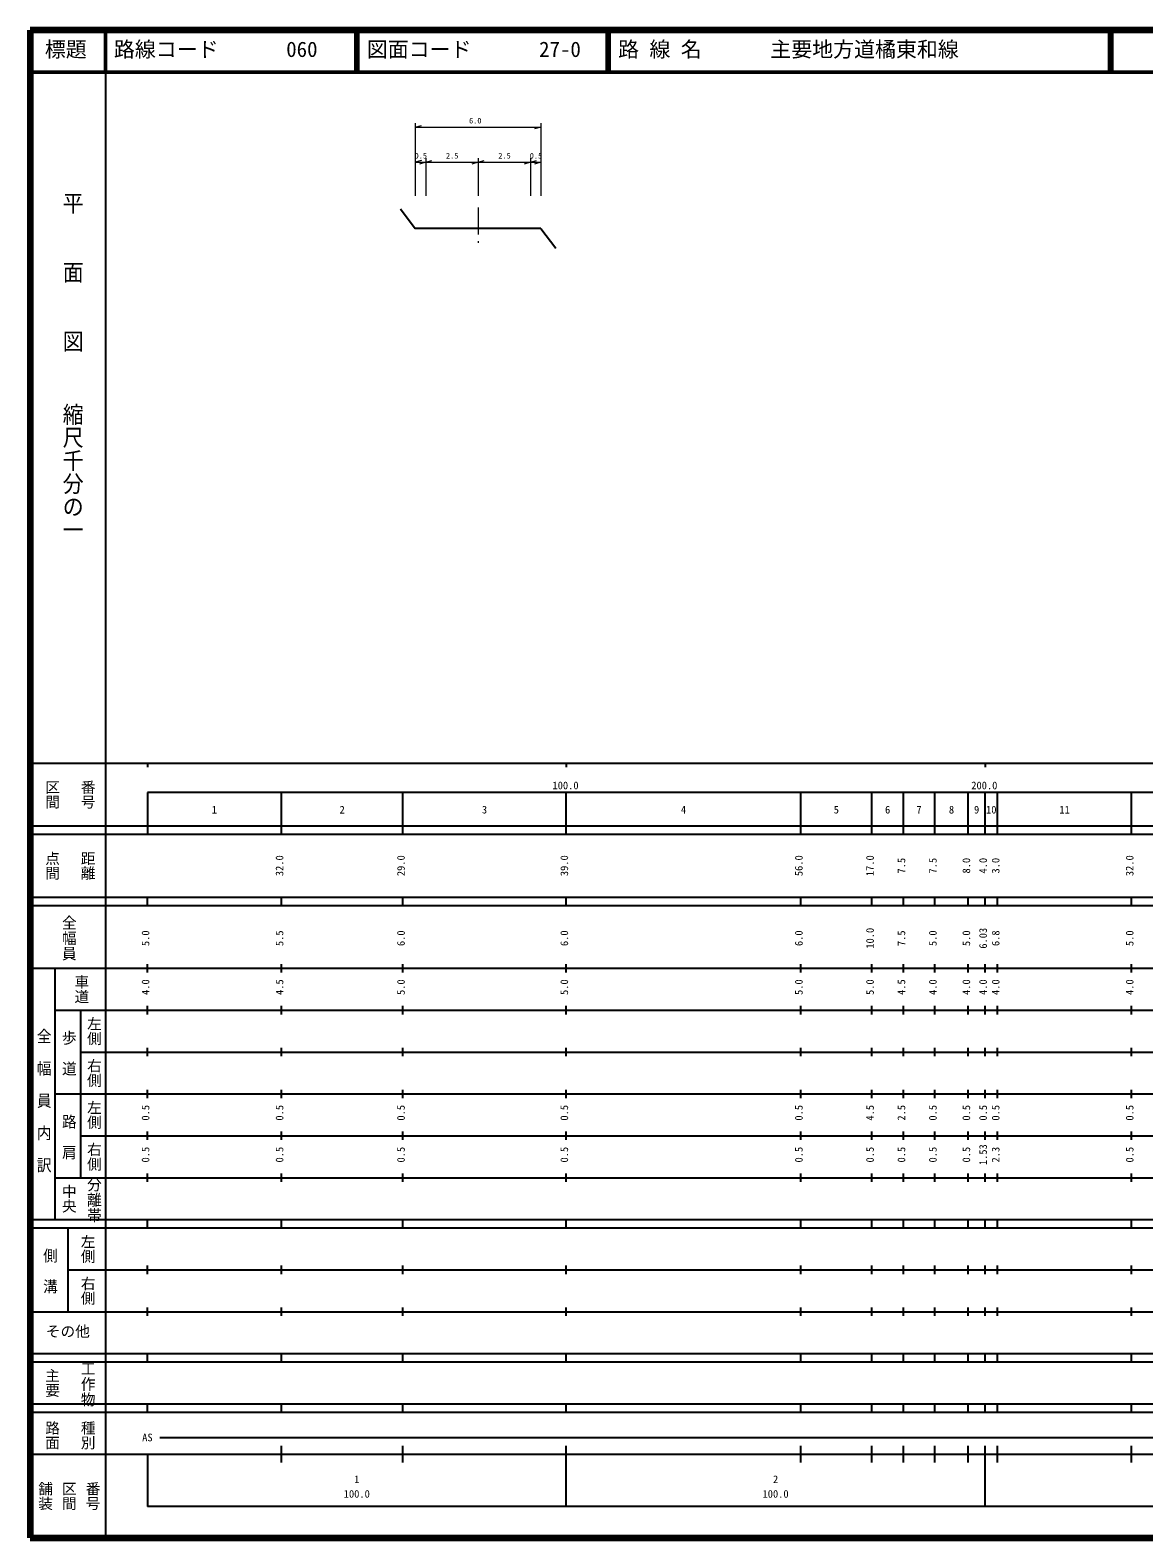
# Model space of a CAD drawing. Units: millimetres, scale not verified, with parts at other scales. Extents: x 40000 to 680000, y 20000 to 380000.
# Drawn here: x 40000 to 305928, y 20000 to 380000 of the extents above; entities that cross this region are included whole.
import ezdxf
from ezdxf.enums import TextEntityAlignment as Align

# ---------------------------------------------------------------- set-up
doc = ezdxf.new("R2010")
doc.units = ezdxf.units.MM
doc.header["$LTSCALE"] = 1000
doc.linetypes.add('USER2', pattern=[10, 6.4, -1.6, 0.4, -1.6])
for name, color, linetype, lineweight in [('M-BGD', 7, 'Continuous', 25), ('M-BMK', 2, 'USER2', 13), ('M-STR-HTXT', 7, 'Continuous', 13), ('M-TTL', 2, 'Continuous', 140), ('M-TTL-BAND', 7, 'Continuous', 25), ('M-TTL-LINE', 7, 'Continuous', 50)]:
    doc.layers.add(name, color=color, linetype=linetype, lineweight=lineweight)
doc.layers.add('M-TTL-TXT', color=7, linetype='Continuous')
doc.styles.add('@ＭＳ ゴシック', font='')
doc.styles.add('ＭＳ ゴシック', font='')
doc.styles.get('@ＭＳ ゴシック').set_extended_font_data('@MS Gothic')
doc.styles.get('ＭＳ ゴシック').set_extended_font_data('MS Gothic')

msp = doc.modelspace()

# ---------------------------------------------------------------- linework, layer by layer
at = {"layer": 'M-BGD'}
for p, q in [((128397, 337337), (131945, 332638)), ((161945, 332638), (165494, 327939))]:
    msp.add_line(p, q, dxfattribs=at)
msp.add_lwpolyline([(161945, 332638), (159445, 332638), (134445, 332638), (131945, 332638)], dxfattribs=at)
at = {"layer": 'M-BMK'}
msp.add_line((146945, 337638), (146945, 327638), dxfattribs=at)
at = {"layer": 'M-STR-HTXT'}
for p, q in [((131945, 357829), (131945, 340418)), ((131945, 356829), (133445, 357249)), ((131945, 356829), (161945, 356829)), ((161945, 356829), (160445, 356409)), ((161945, 357829), (161945, 340418)), ((134445, 349458), (134445, 340418)), ((146945, 349458), (146945, 340418)), ((159445, 349458), (159445, 340418)), ((133445, 348878), (131945, 348458)), ((131945, 348458), (134445, 348458)), ((134445, 348458), (132945, 348038)), ((134445, 348458), (135945, 348878)), ((134445, 348458), (146945, 348458)), ((146945, 348458), (145445, 348038)), ((146945, 348458), (148445, 348878)), ((146945, 348458), (159195, 348458)), ((159445, 348458), (157945, 348038)), ((159445, 348458), (160945, 348878)), ((159445, 348458), (161945, 348458)), ((161945, 348458), (160445, 348038))]:
    msp.add_line(p, q, dxfattribs=at)
at = {"layer": 'M-TTL'}
for p, q in [((40000, 380000), (40000, 20000)), ((680000, 380000), (40000, 380000)), ((40000, 20000), (680000, 20000))]:
    msp.add_line(p, q, dxfattribs=at)
at = {"layer": 'M-TTL-BAND'}
for p, q in [((58000, 370000), (58000, 20000)), ((40000, 205000), (579000, 205000)), ((68000, 205000), (68000, 204000)), ((168000, 205000), (168000, 204000)), ((268000, 205000), (268000, 204000)), ((68000, 198000), (68000, 188000)), ((579000, 198000), (68000, 198000)), ((100000, 188000), (100000, 198000)), ((129000, 188000), (129000, 198000)), ((168000, 188000), (168000, 198000)), ((224000, 188000), (224000, 198000)), ((241000, 188000), (241000, 198000)), ((248500, 188000), (248500, 198000)), ((256000, 188000), (256000, 198000)), ((264000, 188000), (264000, 198000)), ((268000, 188000), (268000, 198000)), ((271000, 188000), (271000, 198000)), ((303000, 188000), (303000, 198000)), ((40000, 190000), (579000, 190000)), ((40000, 188000), (579000, 188000)), ((40000, 173000), (579000, 173000)), ((68000, 171000), (68000, 173000)), ((100000, 171000), (100000, 173000)), ((129000, 171000), (129000, 173000)), ((168000, 171000), (168000, 173000)), ((224000, 171000), (224000, 173000)), ((241000, 171000), (241000, 173000)), ((248500, 171000), (248500, 173000)), ((256000, 171000), (256000, 173000)), ((264000, 171000), (264000, 173000)), ((268000, 171000), (268000, 173000)), ((271000, 171000), (271000, 173000)), ((303000, 171000), (303000, 173000)), ((40000, 171000), (579000, 171000)), ((40000, 156000), (579000, 156000)), ((46000, 96000), (46000, 156000)), ((68000, 155000), (68000, 157000)), ((100000, 155000), (100000, 157000)), ((129000, 155000), (129000, 157000)), ((168000, 155000), (168000, 157000)), ((224000, 155000), (224000, 157000)), ((241000, 155000), (241000, 157000)), ((248500, 155000), (248500, 157000)), ((256000, 155000), (256000, 157000)), ((264000, 155000), (264000, 157000)), ((268000, 155000), (268000, 157000)), ((271000, 155000), (271000, 157000)), ((303000, 155000), (303000, 157000)), ((46000, 146000), (579000, 146000)), ((52000, 146000), (52000, 106000)), ((68000, 145000), (68000, 147000)), ((100000, 145000), (100000, 147000)), ((129000, 145000), (129000, 147000)), ((168000, 145000), (168000, 147000)), ((224000, 145000), (224000, 147000)), ((241000, 145000), (241000, 147000)), ((248500, 145000), (248500, 147000)), ((256000, 145000), (256000, 147000)), ((264000, 145000), (264000, 147000)), ((268000, 145000), (268000, 147000)), ((271000, 145000), (271000, 147000)), ((303000, 145000), (303000, 147000)), ((68000, 135000), (68000, 137000)), ((100000, 135000), (100000, 137000)), ((129000, 135000), (129000, 137000)), ((168000, 135000), (168000, 137000)), ((224000, 135000), (224000, 137000)), ((241000, 135000), (241000, 137000)), ((248500, 135000), (248500, 137000)), ((256000, 135000), (256000, 137000)), ((264000, 135000), (264000, 137000)), ((268000, 135000), (268000, 137000)), ((271000, 135000), (271000, 137000)), ((303000, 135000), (303000, 137000)), ((52000, 136000), (579000, 136000)), ((46000, 126000), (579000, 126000)), ((68000, 125000), (68000, 127000)), ((100000, 125000), (100000, 127000)), ((129000, 125000), (129000, 127000)), ((168000, 125000), (168000, 127000)), ((224000, 125000), (224000, 127000)), ((241000, 125000), (241000, 127000)), ((248500, 125000), (248500, 127000)), ((256000, 125000), (256000, 127000)), ((264000, 125000), (264000, 127000)), ((268000, 125000), (268000, 127000)), ((271000, 125000), (271000, 127000)), ((303000, 125000), (303000, 127000)), ((52000, 116000), (579000, 116000)), ((68000, 115000), (68000, 117000)), ((100000, 115000), (100000, 117000)), ((129000, 115000), (129000, 117000)), ((168000, 115000), (168000, 117000)), ((224000, 115000), (224000, 117000)), ((241000, 115000), (241000, 117000)), ((248500, 115000), (248500, 117000)), ((256000, 115000), (256000, 117000)), ((264000, 115000), (264000, 117000)), ((268000, 115000), (268000, 117000)), ((271000, 115000), (271000, 117000)), ((303000, 115000), (303000, 117000)), ((46000, 106000), (579000, 106000)), ((68000, 105000), (68000, 107000)), ((100000, 105000), (100000, 107000)), ((129000, 105000), (129000, 107000)), ((168000, 105000), (168000, 107000)), ((224000, 105000), (224000, 107000)), ((241000, 105000), (241000, 107000)), ((248500, 105000), (248500, 107000)), ((256000, 105000), (256000, 107000)), ((264000, 105000), (264000, 107000)), ((268000, 105000), (268000, 107000)), ((271000, 105000), (271000, 107000)), ((303000, 105000), (303000, 107000)), ((40000, 96000), (579000, 96000)), ((40000, 94000), (579000, 94000)), ((49000, 94000), (49000, 74000)), ((68000, 94000), (68000, 96000)), ((100000, 94000), (100000, 96000)), ((129000, 94000), (129000, 96000)), ((168000, 94000), (168000, 96000)), ((224000, 94000), (224000, 96000)), ((241000, 94000), (241000, 96000)), ((248500, 94000), (248500, 96000)), ((256000, 94000), (256000, 96000)), ((264000, 94000), (264000, 96000)), ((268000, 94000), (268000, 96000)), ((271000, 94000), (271000, 96000)), ((303000, 94000), (303000, 96000)), ((49000, 84000), (579000, 84000)), ((68000, 83000), (68000, 85000)), ((100000, 83000), (100000, 85000)), ((129000, 83000), (129000, 85000)), ((168000, 83000), (168000, 85000)), ((224000, 83000), (224000, 85000)), ((241000, 83000), (241000, 85000)), ((248500, 83000), (248500, 85000)), ((256000, 83000), (256000, 85000)), ((264000, 83000), (264000, 85000)), ((268000, 83000), (268000, 85000)), ((271000, 83000), (271000, 85000)), ((303000, 83000), (303000, 85000)), ((40000, 74000), (579000, 74000)), ((68000, 73000), (68000, 75000)), ((100000, 73000), (100000, 75000)), ((129000, 73000), (129000, 75000)), ((168000, 73000), (168000, 75000)), ((224000, 73000), (224000, 75000)), ((241000, 73000), (241000, 75000)), ((248500, 73000), (248500, 75000)), ((256000, 73000), (256000, 75000)), ((264000, 73000), (264000, 75000)), ((268000, 73000), (268000, 75000)), ((271000, 73000), (271000, 75000)), ((303000, 73000), (303000, 75000)), ((40000, 64000), (579000, 64000)), ((40000, 62000), (579000, 62000)), ((68000, 62000), (68000, 64000)), ((100000, 62000), (100000, 64000)), ((129000, 62000), (129000, 64000)), ((168000, 62000), (168000, 64000)), ((224000, 62000), (224000, 64000)), ((241000, 62000), (241000, 64000)), ((248500, 62000), (248500, 64000)), ((256000, 62000), (256000, 64000)), ((264000, 62000), (264000, 64000)), ((268000, 62000), (268000, 64000)), ((271000, 62000), (271000, 64000)), ((303000, 62000), (303000, 64000)), ((40000, 52000), (579000, 52000)), ((68000, 50000), (68000, 52000)), ((100000, 50000), (100000, 52000)), ((129000, 50000), (129000, 52000)), ((168000, 50000), (168000, 52000)), ((224000, 50000), (224000, 52000)), ((241000, 50000), (241000, 52000)), ((248500, 50000), (248500, 52000)), ((256000, 50000), (256000, 52000)), ((264000, 50000), (264000, 52000)), ((268000, 50000), (268000, 52000)), ((271000, 50000), (271000, 52000)), ((303000, 50000), (303000, 52000)), ((40000, 50000), (579000, 50000)), ((71000, 44000), (565800, 44000)), ((40000, 40000), (579000, 40000)), ((68000, 40000), (68000, 27500)), ((100000, 38000), (100000, 42000)), ((129000, 38000), (129000, 42000)), ((168000, 27500), (168000, 42000)), ((224000, 38000), (224000, 42000)), ((241000, 38000), (241000, 42000)), ((248500, 38000), (248500, 42000)), ((256000, 38000), (256000, 42000)), ((264000, 38000), (264000, 42000)), ((268000, 27500), (268000, 42000)), ((271000, 38000), (271000, 42000)), ((303000, 38000), (303000, 42000)), ((579000, 27500), (68000, 27500))]:
    msp.add_line(p, q, dxfattribs=at)
at = {"layer": 'M-TTL-LINE'}
for p, q in [((58000, 380000), (58000, 370000)), ((117750, 380000), (117750, 370000)), ((118250, 380000), (118250, 370000)), ((177750, 380000), (177750, 370000)), ((178250, 380000), (178250, 370000)), ((297750, 380000), (297750, 370000)), ((298250, 380000), (298250, 370000)), ((40000, 370000), (680000, 370000))]:
    msp.add_line(p, q, dxfattribs=at)

# ---------------------------------------------------------------- texts
at = {"layer": 'M-STR-HTXT', "style": 'ＭＳ ゴシック', "width": 1.05}
for s, p in [('6.0', (144795, 357329)), ('0.5', (131795, 348958)), ('2.5', (139295, 348958)), ('2.5', (151795, 348958)), ('0.5', (159295, 348958))]:
    msp.add_text(s, height=1320, dxfattribs=at).set_placement(p, align=Align.BOTTOM_LEFT)
at = {"layer": 'M-TTL-BAND', "style": '@ＭＳ ゴシック'}
for s, height, width, p in [('平\u3000\u3000面\u3000\u3000図', 3666, 1.1, (47277, 341475)), ('縮尺千分の一', 3666, 1.1, (47277, 291030)), ('全幅員', 2566, 1.05, (47250, 168750)), ('全\u3000幅\u3000員\u3000内\u3000訳', 2566, 1.1, (41250, 141750)), ('歩\u3000道', 2566, 1.05, (47250, 141250)), ('路\u3000肩', 2566, 1.05, (47250, 121250)), ('分離帯', 2566, 1.05, (53250, 106250)), ('側\u3000溝', 2566, 1.05, (42750, 89250)), ('工作物', 2566, 1.05, (51750, 62250))]:
    msp.add_text(s, height=height, rotation=270, dxfattribs=dict(at, width=width)).set_placement(p, align=Align.BOTTOM_LEFT)
at = {"layer": 'M-TTL-BAND'}
for s, height, rotation, style, p in [('区間', 2566, 270, '@ＭＳ ゴシック', (43250, 201000)), ('番号', 2566, 270, '@ＭＳ ゴシック', (51750, 201000)), ('点間', 2566, 270, '@ＭＳ ゴシック', (43250, 184000)), ('距離', 2566, 270, '@ＭＳ ゴシック', (51750, 184000)), ('32.0', 1833, 90, 'ＭＳ ゴシック', (101000, 178000)), ('29.0', 1833, 90, 'ＭＳ ゴシック', (130000, 178000)), ('39.0', 1833, 90, 'ＭＳ ゴシック', (169000, 178000)), ('56.0', 1833, 90, 'ＭＳ ゴシック', (225000, 178000)), ('17.0', 1833, 90, 'ＭＳ ゴシック', (242000, 178000)), ('7.5', 1833, 90, 'ＭＳ ゴシック', (249500, 178625)), ('7.5', 1833, 90, 'ＭＳ ゴシック', (257000, 178625)), ('8.0', 1833, 90, 'ＭＳ ゴシック', (265000, 178625)), ('4.0', 1833, 90, 'ＭＳ ゴシック', (269000, 178625)), ('3.0', 1833, 90, 'ＭＳ ゴシック', (272000, 178625)), ('32.0', 1833, 90, 'ＭＳ ゴシック', (304000, 178000)), ('5.0', 1833, 90, 'ＭＳ ゴシック', (69000, 161299)), ('5.5', 1833, 90, 'ＭＳ ゴシック', (101000, 161299)), ('6.0', 1833, 90, 'ＭＳ ゴシック', (130000, 161299)), ('6.0', 1833, 90, 'ＭＳ ゴシック', (169000, 161299)), ('6.0', 1833, 90, 'ＭＳ ゴシック', (225000, 161299)), ('10.0', 1833, 90, 'ＭＳ ゴシック', (242000, 160674)), ('7.5', 1833, 90, 'ＭＳ ゴシック', (249500, 161299)), ('5.0', 1833, 90, 'ＭＳ ゴシック', (257000, 161299)), ('5.0', 1833, 90, 'ＭＳ ゴシック', (265000, 161299)), ('6.03', 1833, 90, 'ＭＳ ゴシック', (269000, 160674)), ('6.8', 1833, 90, 'ＭＳ ゴシック', (272000, 161299)), ('5.0', 1833, 90, 'ＭＳ ゴシック', (304000, 161299)), ('車道', 2566, 270, '@ＭＳ ゴシック', (50250, 154500)), ('4.0', 1833, 90, 'ＭＳ ゴシック', (69000, 149625)), ('4.5', 1833, 90, 'ＭＳ ゴシック', (101000, 149625)), ('5.0', 1833, 90, 'ＭＳ ゴシック', (130000, 149625)), ('5.0', 1833, 90, 'ＭＳ ゴシック', (169000, 149625)), ('5.0', 1833, 90, 'ＭＳ ゴシック', (225000, 149625)), ('5.0', 1833, 90, 'ＭＳ ゴシック', (242000, 149625)), ('4.5', 1833, 90, 'ＭＳ ゴシック', (249500, 149625)), ('4.0', 1833, 90, 'ＭＳ ゴシック', (257000, 149625)), ('4.0', 1833, 90, 'ＭＳ ゴシック', (265000, 149625)), ('4.0', 1833, 90, 'ＭＳ ゴシック', (269000, 149625)), ('4.0', 1833, 90, 'ＭＳ ゴシック', (272000, 149625)), ('4.0', 1833, 90, 'ＭＳ ゴシック', (304000, 149625)), ('左側', 2566, 270, '@ＭＳ ゴシック', (53250, 144500)), ('右側', 2566, 270, '@ＭＳ ゴシック', (53250, 134500)), ('左側', 2566, 270, '@ＭＳ ゴシック', (53250, 124500)), ('0.5', 1833, 90, 'ＭＳ ゴシック', (69000, 119625)), ('0.5', 1833, 90, 'ＭＳ ゴシック', (101000, 119625)), ('0.5', 1833, 90, 'ＭＳ ゴシック', (130000, 119625)), ('0.5', 1833, 90, 'ＭＳ ゴシック', (169000, 119625)), ('0.5', 1833, 90, 'ＭＳ ゴシック', (225000, 119625)), ('4.5', 1833, 90, 'ＭＳ ゴシック', (242000, 119625)), ('2.5', 1833, 90, 'ＭＳ ゴシック', (249500, 119625)), ('0.5', 1833, 90, 'ＭＳ ゴシック', (257000, 119625)), ('0.5', 1833, 90, 'ＭＳ ゴシック', (265000, 119625)), ('0.5', 1833, 90, 'ＭＳ ゴシック', (269000, 119625)), ('0.5', 1833, 90, 'ＭＳ ゴシック', (272000, 119625)), ('0.5', 1833, 90, 'ＭＳ ゴシック', (304000, 119625)), ('右側', 2566, 270, '@ＭＳ ゴシック', (53250, 114500)), ('0.5', 1833, 90, 'ＭＳ ゴシック', (69000, 109625)), ('0.5', 1833, 90, 'ＭＳ ゴシック', (101000, 109625)), ('0.5', 1833, 90, 'ＭＳ ゴシック', (130000, 109625)), ('0.5', 1833, 90, 'ＭＳ ゴシック', (169000, 109625)), ('0.5', 1833, 90, 'ＭＳ ゴシック', (225000, 109625)), ('0.5', 1833, 90, 'ＭＳ ゴシック', (242000, 109625)), ('0.5', 1833, 90, 'ＭＳ ゴシック', (249500, 109625)), ('0.5', 1833, 90, 'ＭＳ ゴシック', (257000, 109625)), ('0.5', 1833, 90, 'ＭＳ ゴシック', (265000, 109625)), ('1.53', 1833, 90, 'ＭＳ ゴシック', (269000, 109000)), ('2.3', 1833, 90, 'ＭＳ ゴシック', (272000, 109625)), ('0.5', 1833, 90, 'ＭＳ ゴシック', (304000, 109625)), ('中央', 2566, 270, '@ＭＳ ゴシック', (47250, 104500)), ('左側', 2566, 270, '@ＭＳ ゴシック', (51750, 92500)), ('右側', 2566, 270, '@ＭＳ ゴシック', (51750, 82500)), ('主要', 2566, 270, '@ＭＳ ゴシック', (43250, 60500)), ('路面', 2566, 270, '@ＭＳ ゴシック', (43250, 48000)), ('種別', 2566, 270, '@ＭＳ ゴシック', (51750, 48000)), ('舗装', 2566, 270, '@ＭＳ ゴシック', (41583, 33500)), ('区間', 2566, 270, '@ＭＳ ゴシック', (47250, 33500)), ('番号', 2566, 270, '@ＭＳ ゴシック', (52917, 33500))]:
    msp.add_text(s, height=height, rotation=rotation, dxfattribs=dict(at, style=style)).set_placement(p, align=Align.BOTTOM_LEFT)
at = {"layer": 'M-TTL-BAND', "style": 'ＭＳ ゴシック'}
for s, height, p in [('100.0', 1833, (164719, 198195)), ('200.0', 1833, (264719, 198195)), ('1', 1833, (83375, 192405)), ('2', 1833, (113875, 192405)), ('3', 1833, (147875, 192405)), ('4', 1833, (195375, 192405)), ('5', 1833, (231875, 192405)), ('6', 1833, (244125, 192405)), ('7', 1833, (251625, 192405)), ('8', 1833, (259375, 192405)), ('9', 1833, (265375, 192405)), ('10', 1833, (268250, 192405)), ('11', 1833, (285750, 192405)), ('その他', 2566, (43750, 67250)), ('AS', 1833, (66750, 42500)), ('1', 1833, (117375, 32523)), ('2', 1833, (217375, 32523)), ('100.0', 1833, (114875, 29033)), ('100.0', 1833, (214875, 29033))]:
    msp.add_text(s, height=height, dxfattribs=at).set_placement(p, align=Align.BOTTOM_LEFT)
at = {"layer": 'M-TTL-TXT', "style": 'ＭＳ ゴシック'}
for s, p in [('標題', (43500, 372500)), ('路線コード', (60000, 372500)), ('060', (101142, 372500)), ('図面コード', (120380, 372500)), ('27-0', (161521, 372500)), ('路 線 名', (180380, 372500)), ('主要地方道橘東和線', (216734, 372500))]:
    msp.add_text(s, height=3666, dxfattribs=at).set_placement(p, align=Align.BOTTOM_LEFT)

doc.saveas('drawing.dxf')
